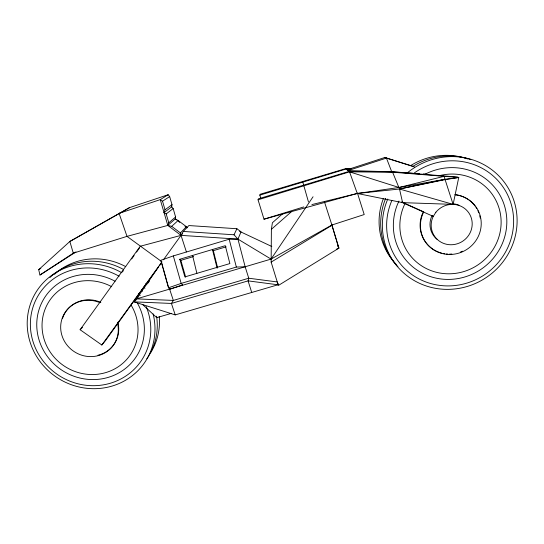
<?xml version="1.0" encoding="UTF-8"?>
<svg xmlns="http://www.w3.org/2000/svg" width="544" height="544" viewBox="0 0 544 544"><rect width="100%" height="100%" fill="white"/><g stroke="black" fill="none" stroke-linecap="round" stroke-linejoin="round"><path stroke-width="0.82" d="M283.111 213.33L272.401 222.734L271.388 229.296L271.143 262.113L278.344 285.484L338.98 248.098L331.901 225.019L271.068 259.1L136.571 298.88L161.976 261.834L101.823 345.005L80.111 329.739L140.243 246.255L181.03 235.362L237.952 239.129L271.068 259.1L313.058 196.765M138.203 296.963L134.042 301.859L175.202 314.894L277.964 284.784L278.052 283.424M453.091 204.53L458.748 177.48L457.327 177.004L391.728 171.782L348.038 170.585L386.444 158.086L414.528 166.913M39.977 275.019L73.29 253.164L127.004 236.368L167.797 225.42L168.79 222.816L166.192 213.908L164.043 212.554L171.707 206.87L172.006 204.694L169.66 196.595L168.178 194.725L129.506 207.652L69.843 241.475L38.685 269.674L39.977 275.019L75.949 251.92M171.707 206.87L173.162 208.57L175.603 216.974L175.216 218.953L167.797 225.42L181.03 235.362L186.402 251.94M164.043 212.554L165.016 209.76L172.006 204.694M258.046 199.798L349.54 171.843L392.598 172.21L458.748 177.48L444.992 179.296L399.017 187.49L357.272 193.474L263.996 219.191L258.046 199.798L258.42 198.818L349.03 171.421L391.728 171.782L412.624 173.155M260.794 198.315L259.814 195.133L260.148 194.269L345.692 168.62L351.574 168.667M251.722 292.475L248.084 280.881L248.751 278.222L245.154 266.764L237.952 239.129L241.046 231.819L236.905 228.725L188.856 225.556L183.301 231.438L181.03 235.362L163.445 259.801M236.341 239.612L237.952 239.129L234.036 234.784L236.905 228.725M182.342 285.342L182.668 284.825L181.166 283.404L173.332 255.918L229.187 239.21L237.952 239.129M122.373 272.02L123.352 270.647M131.662 258.971L134.11 255.537M136.551 252.103L139.488 247.982M158.556 266.873L105.536 340.53L101.823 345.005M159.548 265.492L161.527 262.738M147.982 283.104L149.464 281.044M182.682 233.594L181.03 235.362L180.438 232.927L171.693 226.352L167.797 225.42L160.262 199.621L168.178 194.725M180.438 232.927L186.402 226.705L178.146 220.49L175.216 218.953L176.521 219.939M80.111 329.739L82.47 327.366M171.693 226.352L178.146 220.49M271.388 229.296L291.713 211.473M168.79 222.816L175.603 216.974M166.192 213.908L173.162 208.57M161.303 261.351L127.004 236.368L119.082 213.377L160.262 199.621L162.513 201.185L169.66 196.595M74.671 252.307L73.29 253.164L69.843 241.475L129.506 207.652M271.143 262.113L332.228 225.114M38.685 269.674L40.848 268.382M336.43 249.213L338.98 248.098M173.332 255.918L160.793 260.297L168.47 287.796L170.061 289.19L182.668 284.825M168.47 287.796L181.166 283.404L236.348 267.063L245.154 266.764M412.91 166.294L384.853 157.481L347.079 169.782L348.765 169.762M336.083 239.265L331.901 225.019L364.208 214.547L357.422 193.025M263.996 219.191L303.742 206.931M259.814 195.133L346.14 169L350.377 169.034M179.819 259.264L225.311 245.684L229.867 263.575L184.892 276.91L179.819 259.264L180.846 260.352L185.674 277.12M180.846 260.352L193.548 256.557M217.117 268.219L212.459 249.519L213.336 250.655L226.127 246.84M171.428 313.351L156.747 317.655L142.684 304.572M311.896 204.578L357.272 193.474L402.608 202.647L453.104 204.367L444.04 176.351L399.017 187.49L349.54 171.843L345.692 168.62M444.992 179.296L399.514 189.013L357.272 193.474L349.54 171.843M458.748 177.48L445.101 179.629L399.514 189.013L392.598 172.21L391.728 171.782L386.444 158.086L384.853 157.481M136.571 298.88L173.339 300.431L248.751 278.222L277.297 281.955M134.042 301.859L171.421 303.443L248.084 280.881L277.964 284.784M416.806 173.434L419.308 173.597M423.49 173.876L426 174.039M183.301 231.438L234.036 234.784M453.104 204.367L399.514 189.013L402.608 202.647L433.269 216.396L432.072 215.601L431.868 215.934A20.57 19.808 -33.3 0 0 437.281 239.51M239.618 231.356L271.823 246.507M442.741 175.882L444.04 176.351M423.708 211.854L401.662 201.967L402.608 202.647M178.48 221.415L179.785 222.394M185.008 226.331L186.973 227.8M186.402 226.705L187.218 227.766M337.572 245.256L338.375 247.289M169.606 289.109L173.339 300.431L171.421 303.443L175.202 314.894M324.51 202.028L331.901 225.019M308.462 201.94L302.675 181.642M336.552 240.842L338.409 247.173M162.513 201.185L165.016 209.76M161.493 262.133L162.982 267.464M163.2 268.253L166.756 280.976M166.974 281.751L168.266 286.389M229.187 239.21L236.348 267.063M213.336 250.655L217.58 267.662M192.583 255.456L196.88 273.36M453.873 203.857A20.57 19.808 -33.3 0 1 458.959 205.265M438.763 175.834A51.197 49.307 -33.2 0 1 501.126 222.156A51.197 49.307 -33.2 0 1 438.865 272.843A51.197 49.307 -33.2 0 1 405.205 203.157M408.02 172.298A68.122 65.62 -33.3 0 1 513.89 200.552A68.122 65.62 -33.3 0 1 446.57 289.367A68.122 65.62 -33.3 0 1 387.777 199.009M413.8 173.312A64.206 61.839 -33.3 0 1 511.333 204.619A64.206 61.839 -33.3 0 1 445.72 285.879A64.206 61.839 -33.3 0 1 391.857 200.498M477.877 210.698A30.654 29.519 -33.2 0 1 478.795 212.833M479.76 215.798A30.654 29.519 -33.2 0 1 480.264 218.076M462.55 251.192A30.654 29.519 -33.2 0 1 460.346 252.124M451.846 254.028A30.654 29.519 -33.2 0 1 449.473 254.123M447.902 254.089A30.654 29.519 -33.2 0 1 446.345 253.973M444.781 253.783A30.654 29.519 -33.2 0 1 443.231 253.504M441.708 253.15A30.654 29.519 -33.2 0 1 440.218 252.715M439.484 252.477A30.654 29.519 -33.2 0 1 423.354 211.718M455.226 194.636A30.654 29.519 -33.2 0 1 467.718 199.172M468.996 200.056A30.654 29.519 -33.2 0 1 475.062 206.054M475.959 207.332A30.654 29.519 -33.2 0 1 476.782 208.651M425.435 174.039A57.378 55.257 -33.2 0 1 506.199 213.262A57.378 55.257 -33.2 0 1 441.667 279.058A57.378 55.257 -33.2 0 1 398.949 201.056M454.872 194.745A30.736 29.594 -33.1 0 1 480.325 230.785A30.736 29.594 -33.1 0 1 440.225 252.94A30.736 29.594 -33.1 0 1 423.708 211.956M397.916 266.703A66.905 64.484 -33.5 0 1 385.682 198.376M412.882 166.382A66.905 64.484 -33.5 0 1 470.757 159.589M131.131 305.143A48.64 46.288 31.6 0 1 99.851 373.939A48.64 46.288 31.6 0 1 42.446 319.403A48.64 46.288 31.6 0 1 111.724 286.708M153.129 313.915A64.736 61.622 31.6 0 1 90.78 388.62A64.736 61.622 31.6 0 1 29.213 307.992A64.736 61.622 31.6 0 1 121.645 272.673M141.413 289.877A64.736 61.622 31.6 0 1 142.44 291.244M146.152 306.558A61.01 58.065 31.6 0 1 96.519 385.614A61.01 58.065 31.6 0 1 31.538 312.718A61.01 58.065 31.6 0 1 119.136 276.257M138.693 293.508A61.01 58.065 31.6 0 1 140.168 295.576M117.844 322.198A29.124 27.71 31.6 0 1 104.795 352.614M104.088 352.988A29.124 27.71 31.6 0 1 97.954 355.232M62.465 318.641A29.124 27.71 31.6 0 1 100.83 302.376M137.591 303.457A54.516 51.884 31.6 0 1 100.218 379.093A54.516 51.884 31.6 0 1 37.325 317.002A54.516 51.884 31.6 0 1 115.076 281.228M134.96 299.186A54.516 51.884 31.6 0 1 135.884 300.594M117.606 323.51A29.199 27.778 31.5 0 1 90.114 356.606A29.199 27.778 31.5 0 1 61.118 322.266A29.199 27.778 31.5 0 1 100.035 302.702M156.57 316.173A63.628 60.636 31.7 0 1 146.826 358.829M49.926 277.508A63.628 60.636 31.7 0 1 123.678 269.572M143.936 286.96A63.628 60.636 31.7 0 1 144.949 288.3M396.025 264.18A65.729 63.39 -33.7 0 1 383.384 198.519M410.693 165.573A65.729 63.39 -33.7 0 1 467.609 158.93M54.556 274.292A62.553 59.67 31.8 0 1 58.385 271.089M59.731 270.089A62.553 59.67 31.8 0 1 125.746 266.642M145.874 283.492A62.553 59.67 31.8 0 1 146.88 284.798M159.229 316.526A62.553 59.67 31.8 0 1 150.532 352.825M435.928 212.167L433.065 216.73A20.747 19.972 -33.2 0 0 444.713 243.787A20.747 19.972 -33.2 0 0 471.505 229.092A20.747 19.972 -33.2 0 0 455.26 204.551L449.881 204.503A20.747 19.972 -33.2 0 0 435.928 212.167"/></g></svg>
